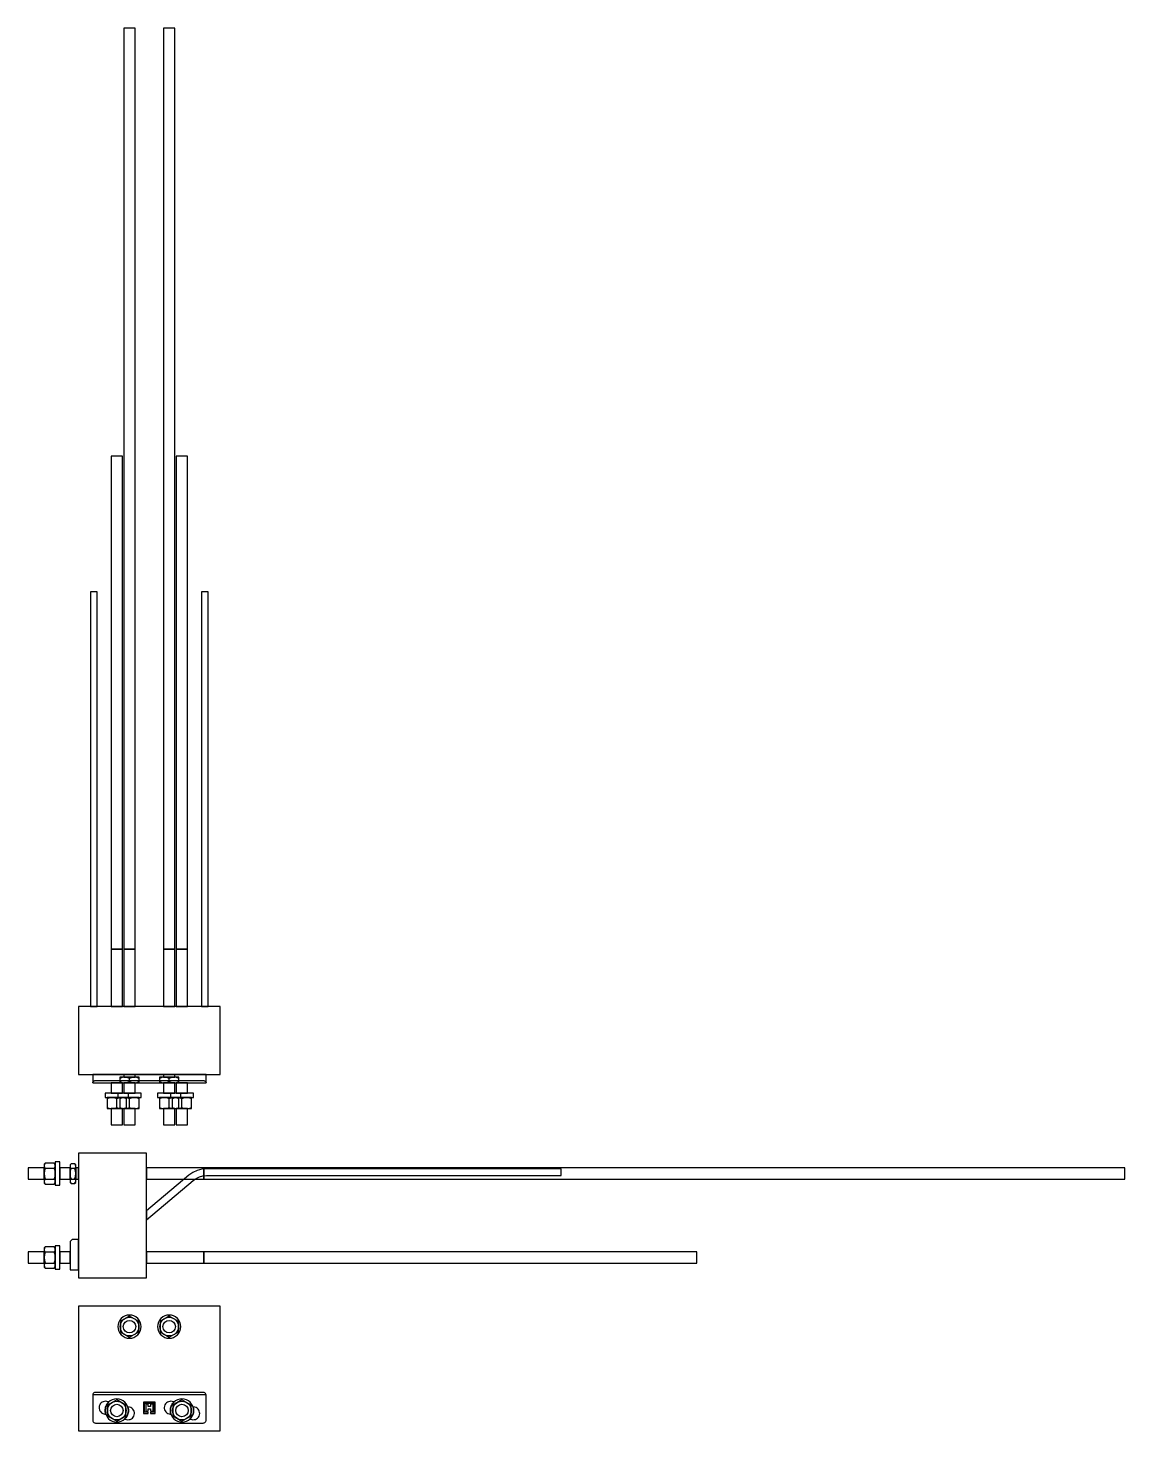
# Model space of a CAD drawing. Extents: x -89 to 1846, y -629 to 1846.
import ezdxf

# ---------------------------------------------------------------- set-up
doc = ezdxf.new("R2010")
doc.units = 0
doc.layers.add('Halfen', color=7, linetype='CONTINUOUS')

msp = doc.modelspace()

# ---------------------------------------------------------------- linework, layer by layer
at = {"layer": 'Halfen', "color": 7}
for p, q in [((90, -15), (90, -5)), ((160, -15), (160, -5)), ((67.5, -60.4), (67.5, -41)), ((90, -60.4), (90, -41)), ((160, -60.4), (160, -41)), ((182.5, -60.4), (182.5, -41)), ((-60.4, -165.185), (-41, -165.185)), ((-15, -165.185), (-5, -165.185)), ((-60.4, -184.815), (-41, -184.815)), ((-15, -184.815), (-5, -184.815)), ((-60.4, -313.185), (-41, -313.185)), ((-60.4, -332.815), (-41, -332.815)), ((25.101, -565), (224.899, -565))]:
    msp.add_line(p, q, dxfattribs=at)
for points in [[(100, 221), (100, 1846), (80, 1846), (80, 221)], [(170, 221), (170, 1846), (150, 1846), (150, 221)], [(77.5, 221), (77.5, 1091), (57.5, 1091), (57.5, 221)], [(192.5, 221), (192.5, 1091), (172.5, 1091), (172.5, 221)], [(21, 851.395), (21, 120), (33, 120), (33, 851.395)], [(217, 851.395), (217, 120), (229, 120), (229, 851.395)], [(57.5, 221), (57.5, 120), (77.5, 120), (77.5, 221)], [(80, 221), (80, 120), (100, 120), (100, 221)], [(150, 221), (150, 120), (170, 120), (170, 221)], [(172.5, 221), (172.5, 120), (192.5, 120), (192.5, 221)], [(0, 0), (250, 0), (250, 120), (0, 120)], [(25, -15), (225, -15), (225, 0), (25, 0)], [(80, 0), (80, -5), (100, -5), (100, 0)], [(150, 0), (150, -5), (170, -5), (170, 0)], [(57.5, -15), (57.5, -33), (77.5, -33), (77.5, -15)], [(73, -15), (107, -15), (107, -5), (73, -5)], [(80, -15), (80, -33), (100, -33), (100, -15)], [(143, -15), (177, -15), (177, -5), (143, -5)], [(150, -15), (150, -33), (170, -33), (170, -15)], [(172.5, -15), (172.5, -33), (192.5, -33), (192.5, -15)], [(47, -41), (88, -41), (88, -33), (47, -33)], [(50.5, -60.4), (84.5, -60.4), (84.5, -41), (50.5, -41)], [(69.5, -41), (110.5, -41), (110.5, -33), (69.5, -33)], [(73, -60.4), (107, -60.4), (107, -41), (73, -41)], [(139.5, -41), (180.5, -41), (180.5, -33), (139.5, -33)], [(143, -60.4), (177, -60.4), (177, -41), (143, -41)], [(162, -41), (203, -41), (203, -33), (162, -33)], [(165.5, -60.4), (199.5, -60.4), (199.5, -41), (165.5, -41)], [(57.5, -60.4), (57.5, -89), (77.5, -89), (77.5, -60.4)], [(80, -60.4), (80, -89), (100, -89), (100, -60.4)], [(150, -60.4), (150, -89), (170, -89), (170, -60.4)], [(172.5, -60.4), (172.5, -89), (192.5, -89), (192.5, -60.4)], [(0, -359), (120, -359), (120, -139), (0, -139)], [(-60.4, -165), (-89, -165), (-89, -185), (-60.4, -185)], [(-58.621, -193.645), (-42.779, -193.645), (-41, -191.866), (-41, -158.134), (-42.779, -156.355), (-58.621, -156.355), (-60.4, -158.134), (-60.4, -191.866)], [(-41, -195.5), (-33, -195.5), (-33, -154.5), (-41, -154.5)], [(-15, -165), (-33, -165), (-33, -185), (-15, -185)], [(-13.098, -192.515), (-6.902, -192.515), (-5, -190.613), (-5, -159.387), (-6.902, -157.485), (-13.098, -157.485), (-15, -159.387), (-15, -190.613)], [(0, -165), (-5, -165), (-5, -185), (0, -185)], [(221, -165), (120, -165), (120, -185), (221, -185)], [(851.395, -166.596), (225.681, -166.596), (217.346, -167.326), (209.264, -169.491), (201.681, -173.027), (194.828, -177.826), (120, -240.614), (120, -256.279), (202.541, -187.019), (207.681, -183.419), (213.369, -180.767), (219.43, -179.143), (225.681, -178.596), (851.395, -178.596)], [(221, -185), (1846, -185), (1846, -165), (221, -165)], [(-15, -345), (0, -345), (0, -291), (-11, -291), (-15, -295)], [(-60.4, -313), (-89, -313), (-89, -333), (-60.4, -333)], [(-58.621, -341.645), (-42.779, -341.645), (-41, -339.866), (-41, -306.134), (-42.779, -304.355), (-58.621, -304.355), (-60.4, -306.134), (-60.4, -339.866)], [(-41, -343.5), (-33, -343.5), (-33, -302.5), (-41, -302.5)], [(-15, -313), (-33, -313), (-33, -333), (-15, -333)], [(221, -313), (120, -313), (120, -333), (221, -333)], [(221, -333), (1091, -333), (1091, -313), (221, -313)], [(0, -629), (250, -629), (250, -409), (0, -409)], [(110.5, -445), (110.106, -441.001), (108.94, -437.155), (107.045, -433.611), (104.496, -430.504), (101.389, -427.955), (97.845, -426.06), (93.999, -424.894), (90, -424.5), (86.001, -424.894), (82.155, -426.06), (78.611, -427.955), (75.504, -430.504), (72.955, -433.611), (71.06, -437.155), (69.894, -441.001), (69.5, -445), (69.894, -448.999), (71.06, -452.845), (72.955, -456.389), (75.504, -459.496), (78.611, -462.045), (82.155, -463.94), (86.001, -465.106), (90, -465.5), (93.999, -465.106), (97.845, -463.94), (101.389, -462.045), (104.496, -459.496), (107.045, -456.389), (108.94, -452.845), (110.106, -448.999)], [(90, -463.645), (106.147, -454.322), (106.147, -435.678), (90, -426.355), (73.853, -435.678), (73.853, -454.322)], [(180.5, -445), (180.106, -441.001), (178.94, -437.155), (177.045, -433.611), (174.496, -430.504), (171.389, -427.955), (167.845, -426.06), (163.999, -424.894), (160, -424.5), (156.001, -424.894), (152.155, -426.06), (148.611, -427.955), (145.504, -430.504), (142.955, -433.611), (141.06, -437.155), (139.894, -441.001), (139.5, -445), (139.894, -448.999), (141.06, -452.845), (142.955, -456.389), (145.504, -459.496), (148.611, -462.045), (152.155, -463.94), (156.001, -465.106), (160, -465.5), (163.999, -465.106), (167.845, -463.94), (171.389, -462.045), (174.496, -459.496), (177.045, -456.389), (178.94, -452.845), (180.106, -448.999)], [(160, -463.645), (176.147, -454.322), (176.147, -435.678), (160, -426.355), (143.853, -435.678), (143.853, -454.322)], [(25, -610), (25.096, -610.975), (25.381, -611.913), (25.843, -612.778), (26.464, -613.536), (27.222, -614.157), (28.087, -614.619), (29.025, -614.904), (30, -615), (220, -615), (220.975, -614.904), (221.913, -614.619), (222.778, -614.157), (223.536, -613.536), (224.157, -612.778), (224.619, -611.913), (224.904, -610.975), (225, -610), (225, -566), (224.904, -565.025), (224.619, -564.087), (224.157, -563.222), (223.536, -562.464), (222.778, -561.843), (221.913, -561.381), (220.975, -561.096), (220, -561), (30, -561), (29.025, -561.096), (28.087, -561.381), (27.222, -561.843), (26.464, -562.464), (25.843, -563.222), (25.381, -564.087), (25.096, -565.025), (25, -566)], [(48.04, -576.763), (45.837, -576.874), (43.698, -577.412), (41.706, -578.357), (39.936, -579.673), (38.457, -581.308), (37.325, -583.201), (36.584, -585.278), (36.263, -587.46), (36.374, -589.663), (36.912, -591.802), (37.857, -593.794), (39.173, -595.564), (40.808, -597.043), (42.701, -598.175), (44.778, -598.916), (48.173, -599.762), (47.883, -598.951), (47.394, -596.999), (47.099, -595.009), (47, -593), (47.099, -590.991), (47.394, -589.001), (47.883, -587.049), (48.56, -585.155), (49.421, -583.336), (50.455, -581.611), (51.653, -579.995), (53.004, -578.504), (53.633, -577.935), (50.222, -577.084)], [(88, -593), (87.606, -589.001), (86.44, -585.155), (84.545, -581.611), (81.996, -578.504), (78.889, -575.955), (75.345, -574.06), (71.499, -572.894), (67.5, -572.5), (63.501, -572.894), (59.655, -574.06), (56.111, -575.955), (53.004, -578.504), (50.455, -581.611), (48.56, -585.155), (47.394, -589.001), (47, -593), (47.394, -596.999), (48.56, -600.845), (50.455, -604.389), (53.004, -607.496), (56.111, -610.045), (59.655, -611.94), (63.501, -613.106), (67.5, -613.5), (71.499, -613.106), (75.345, -611.94), (78.889, -610.045), (81.996, -607.496), (84.545, -604.389), (86.44, -600.845), (87.606, -596.999)], [(67.5, -611.645), (83.647, -602.322), (83.647, -583.678), (67.5, -574.355), (51.353, -583.678), (51.353, -602.322)], [(86.816, -586.208), (87.117, -587.049), (87.606, -589.001), (87.901, -590.991), (88, -593), (87.901, -595.009), (87.606, -596.999), (87.117, -598.951), (86.44, -600.845), (85.579, -602.664), (84.545, -604.389), (83.347, -606.005), (81.996, -607.496), (81.39, -608.044), (84.778, -608.889), (86.96, -609.21), (89.163, -609.1), (91.302, -608.561), (93.294, -607.616), (95.064, -606.301), (96.543, -604.665), (97.675, -602.772), (98.416, -600.695), (98.737, -598.513), (98.626, -596.31), (98.088, -594.172), (97.143, -592.179), (95.827, -590.409), (94.192, -588.93), (92.299, -587.798), (90.222, -587.057)], [(114.5, -598), (123, -598), (123, -596), (116.5, -596), (116.5, -580), (133.5, -580), (133.5, -596), (127, -596), (127, -598), (135.5, -598), (135.5, -578), (114.5, -578)], [(118.5, -594), (123, -594), (123, -590), (127, -590), (127, -594), (131.5, -594), (131.5, -582), (127, -582), (127, -586), (123, -586), (123, -582), (118.5, -582)], [(163.04, -576.763), (160.837, -576.874), (158.698, -577.412), (156.706, -578.357), (154.936, -579.673), (153.457, -581.308), (152.325, -583.201), (151.584, -585.278), (151.263, -587.46), (151.374, -589.663), (151.912, -591.802), (152.857, -593.794), (154.173, -595.564), (155.808, -597.043), (157.701, -598.175), (159.778, -598.916), (163.173, -599.762), (162.883, -598.951), (162.394, -596.999), (162.099, -595.009), (162, -593), (162.099, -590.991), (162.394, -589.001), (162.883, -587.049), (163.56, -585.155), (164.421, -583.336), (165.455, -581.611), (166.653, -579.995), (168.004, -578.504), (168.633, -577.935), (165.222, -577.084)], [(203, -593), (202.606, -589.001), (201.44, -585.155), (199.545, -581.611), (196.996, -578.504), (193.889, -575.955), (190.345, -574.06), (186.499, -572.894), (182.5, -572.5), (178.501, -572.894), (174.655, -574.06), (171.111, -575.955), (168.004, -578.504), (165.455, -581.611), (163.56, -585.155), (162.394, -589.001), (162, -593), (162.394, -596.999), (163.56, -600.845), (165.455, -604.389), (168.004, -607.496), (171.111, -610.045), (174.655, -611.94), (178.501, -613.106), (182.5, -613.5), (186.499, -613.106), (190.345, -611.94), (193.889, -610.045), (196.996, -607.496), (199.545, -604.389), (201.44, -600.845), (202.606, -596.999)], [(182.5, -611.645), (198.647, -602.322), (198.647, -583.678), (182.5, -574.355), (166.353, -583.678), (166.353, -602.322)], [(201.816, -586.208), (202.117, -587.049), (202.606, -589.001), (202.901, -590.991), (203, -593), (202.901, -595.009), (202.606, -596.999), (202.117, -598.951), (201.44, -600.845), (200.579, -602.664), (199.545, -604.389), (198.347, -606.005), (196.996, -607.496), (196.39, -608.044), (199.778, -608.889), (201.96, -609.21), (204.163, -609.1), (206.302, -608.561), (208.294, -607.616), (210.064, -606.301), (211.543, -604.665), (212.675, -602.772), (213.416, -600.695), (213.737, -598.513), (213.626, -596.31), (213.088, -594.172), (212.143, -592.179), (210.827, -590.409), (209.192, -588.93), (207.299, -587.798), (205.222, -587.057)]]:
    msp.add_lwpolyline(points, close=True, dxfattribs=at)
msp.add_lwpolyline([(25, -15), (25.077, -14.22), (25.304, -13.469), (25.674, -12.778), (26.172, -12.172), (26.778, -11.674), (27.469, -11.304), (28.22, -11.077), (29, -11), (221, -11), (221.78, -11.077), (222.531, -11.304), (223.222, -11.674), (223.828, -12.172), (224.326, -12.778), (224.696, -13.469), (224.923, -14.22), (225, -15)], dxfattribs=at)
for centre, radius in [((90, -445), 16.5), ((90, -445), 11), ((160, -445), 16.5), ((160, -445), 11), ((67.5, -593), 16.5), ((67.5, -593), 11), ((182.5, -593), 16.5), ((182.5, -593), 11)]:
    msp.add_circle(centre, radius, dxfattribs=at)
for centre, radius, start, end in [((81.5, -22.515), 17.515, 60.967979, 119.032021), ((81.5, 2.515), 17.515, 240.967987, 299.032013), ((98.5, -22.515), 17.515, 60.967979, 119.032021), ((98.5, 2.515), 17.515, 240.967987, 299.032013), ((151.5, -22.515), 17.515, 60.967979, 119.032021), ((151.5, 2.515), 17.515, 240.967987, 299.032013), ((168.5, -22.515), 17.515, 60.967979, 119.032021), ((168.5, 2.515), 17.515, 240.967987, 299.032013), ((59, -59.645), 18.645, 62.878025, 117.121971), ((76, -59.645), 18.645, 62.878025, 117.121971), ((81.5, -59.645), 18.645, 62.878025, 117.121971), ((98.5, -59.645), 18.645, 62.878025, 117.121971), ((151.5, -59.645), 18.645, 62.878025, 117.121971), ((168.5, -59.645), 18.645, 62.878025, 117.121971), ((174, -59.645), 18.645, 62.878025, 117.121971), ((191, -59.645), 18.645, 62.878025, 117.121971), ((59, -41.755), 18.645, 242.878021, 297.121979), ((76, -41.755), 18.645, 242.878021, 297.121979), ((81.5, -41.755), 18.645, 242.878021, 297.121979), ((98.5, -41.755), 18.645, 242.878021, 297.121979), ((151.5, -41.755), 18.645, 242.878021, 297.121979), ((168.5, -41.755), 18.645, 242.878021, 297.121979), ((174, -41.755), 18.645, 242.878021, 297.121979), ((191, -41.755), 18.645, 242.878021, 297.121979), ((-52.741, -161.262), 7.659, 140.152039, 219.847961), ((-32.432, -175), 27.968, 159.455093, 200.544907), ((-48.659, -161.262), 7.659, -39.847961, 39.847961), ((-68.968, -175), 27.968, -20.544922, 20.544909), ((-7.719, -162.392), 7.281, 137.625839, 222.374161), ((11.272, -175), 26.272, 158.063248, 201.936752), ((-12.281, -162.392), 7.281, -42.374176, 42.374165), ((-31.272, -175), 26.272, -21.936737, 21.936749), ((-52.741, -188.738), 7.659, 140.152039, 219.847961), ((-48.659, -188.738), 7.659, -39.847961, 39.847961), ((-7.719, -187.608), 7.281, 137.625839, 222.374161), ((-12.281, -187.608), 7.281, -42.374176, 42.374165), ((-52.741, -309.262), 7.659, 140.152039, 219.847961), ((-32.432, -323), 27.968, 159.455093, 200.544907), ((-48.659, -309.262), 7.659, -39.847961, 39.847961), ((-68.968, -323), 27.968, -20.544922, 20.544909), ((-52.741, -336.738), 7.659, 140.152039, 219.847961), ((-48.659, -336.738), 7.659, -39.847961, 39.847961)]:
    msp.add_arc(centre, radius, start, end, dxfattribs=at)

doc.saveas('drawing.dxf')
